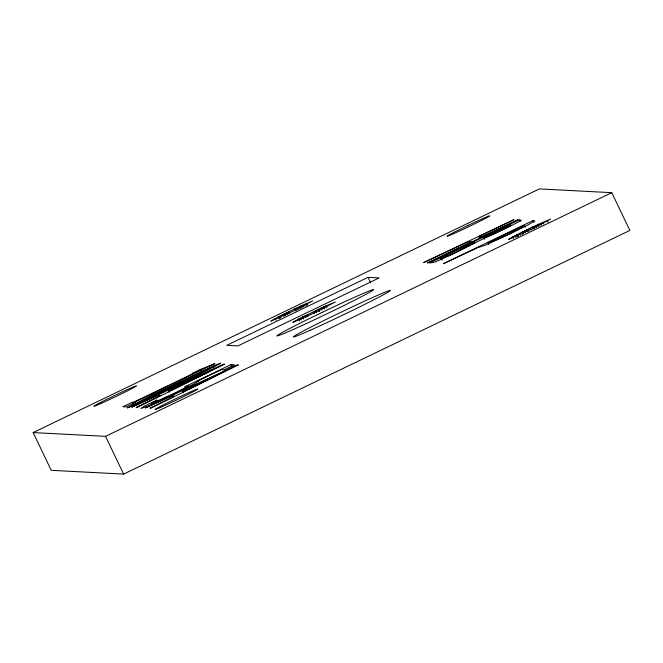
<?xml version="1.0" encoding="UTF-8"?>
<svg xmlns="http://www.w3.org/2000/svg" width="663" height="663" viewBox="0 0 663 663"><rect width="100%" height="100%" fill="white"/><g stroke="black" fill="none" stroke-linecap="round" stroke-linejoin="round"><path stroke-width="0.99" d="M487.893 242.749L523.679 225.528L524.3 225.975C512.499 232.075 500.615 239.045 487.893 242.749L488.755 244.548M512.615 236.898L508.654 239.401L532.787 228.544L550.688 219.039L533.665 226.506L512.615 236.898L513.494 238.738M275.203 318.48L295.822 308.312L312.779 300.869L295.35 310.16L270.877 321.19L275.203 318.48L276.09 320.32M298.565 319.069L292.872 322.384L314.85 312.654L335.337 302.005L323.362 307.019L298.565 319.069L299.444 320.909M33.15 432.574L539.367 188.905L611.767 192.676L629.85 230.426L123.633 474.095L51.233 470.324L33.15 432.574L105.541 436.345L611.767 192.676M368.031 277.325L226.763 345.324L237.901 345.904L379.17 277.896L368.031 277.325L370.683 282.844M132.111 402.325L122.97 406.726L126.144 406.883L135.285 402.491L134.133 402.424L214.845 363.581L200.309 369.49L192.129 373.426L193.314 373.493L133.296 402.383L132.111 402.325L132.973 404.115M478.86 236.5L513.982 219.594L423.566 262.647L468.269 241.589L471.269 241.746L427.428 262.855L428.298 262.896L517.844 219.793L481.852 236.65L478.86 236.5L479.722 238.29M519.162 219.859L429.616 262.962L434.224 262.324L449.547 255.628L482.548 239.194L508.314 227.252L521.309 220.307L519.162 219.859L520.024 221.657M440.646 258.114L473.722 242.194L474.973 242.484C463.885 248.194 452.721 255.006 440.646 258.114L441.508 259.913M483.65 237.42L509.872 224.798L511.057 225.055C502.264 229.68 493.289 235.183 483.65 237.42L484.512 239.219M230.964 364.6L184.836 386.802L188.292 385.825L177.013 392.007L151.404 403.668L157.081 400.021L144.393 406.129L140.879 408.483L147.41 406.278L173.54 394.17L194.458 383.744L198.544 380.968L197.466 381.175L221.285 369.705L224.019 369.855L234.536 364.783L230.964 364.6L231.826 366.399M533.035 220.564L443.489 263.667L477.733 247.647L485.291 245.235L510.145 233.774L527.226 225.312L534.884 220.837L533.035 220.564L533.897 222.362M168.609 390.333L211.837 370.062L170.623 390.432L168.609 390.333L169.471 392.131M182.342 391.071L225.561 370.799L184.355 391.17L182.342 391.071L183.203 392.869M213.08 366.051L151.496 395.339L127.453 407.952C159.087 394.626 189.999 379.302 220.447 363.457L220.671 363.075L213.08 366.051L213.942 367.849M547.257 220.348L548.135 222.188M542.906 222.246L543.784 224.094M540.594 223.298L541.48 225.138M538.936 224.053L539.815 225.892M537.486 224.716L538.373 226.555M535.555 225.619L536.442 227.467M533.665 226.506L534.552 228.345M532.878 226.879L533.756 228.718M532.107 227.243L532.986 229.083M530.118 228.196L530.997 230.036M528.129 229.141L529.016 230.981M527.358 229.514L528.237 231.362M524.4 225.561L525.262 227.359M526.563 229.895L527.441 231.735M524.648 230.832L525.527 232.672M522.701 231.785L523.579 233.625M521.988 232.133L522.875 233.973M521.226 232.506L522.112 234.346M519.519 233.368L520.405 235.208M517.745 234.246L518.623 236.094M517.148 234.553L518.035 236.393M516.469 234.893L517.355 236.732M515.085 235.614L515.971 237.453M441.351 258.156L442.213 259.954M326.014 305.817L326.892 307.665M323.701 306.87L324.58 308.709M323.362 307.019L324.248 308.859M321.107 308.071L321.986 309.911M318.878 309.107L319.765 310.947M318.48 309.298L319.367 311.138M318.099 309.472L318.978 311.312M315.729 310.607L316.607 312.447M313.359 311.726L314.245 313.566M306.911 303.248L307.789 305.088M305.726 303.762L306.604 305.602M304.16 304.466L305.038 306.306M302.577 305.187L303.463 307.027M307.126 314.751L308.013 316.591M301.093 305.858L301.972 307.707M305.005 315.812L305.892 317.652M300.14 306.306L301.027 308.146M299.262 306.704L300.14 308.552M302.842 316.881L303.729 318.729M302.535 317.038L303.414 318.886M297.521 307.524L298.4 309.364M295.822 308.312L296.709 310.151M300.397 318.132L301.284 319.972M294.828 308.792L295.706 310.632M288.314 311.908L289.192 313.748M286.607 312.745L287.485 314.585M284.858 313.591L285.736 315.439M283.963 314.038L284.841 315.878M283.01 314.511L283.888 316.35M279.902 316.06L280.781 317.9M279.148 316.442L280.035 318.29M278.303 316.873L279.189 318.712M200.309 369.49L201.171 371.288M105.541 436.345L123.633 474.095M210.751 367.857L175.322 385.551L137.382 403.17L172.811 385.485L210.751 367.857M224.533 364.244L137.183 407.463L136.271 407.413L160.695 395.339L158.208 395.214L131.722 407.173L223.472 364.186L224.533 364.244M238.266 364.981L150.915 408.201L150.004 408.151L174.427 396.076L171.941 395.944L145.454 407.911L237.205 364.923L238.266 364.981M468.003 225.412L462.517 228.064A23.553 0.738 -25.6 0 0 447.566 236.169A23.553 0.738 -25.6 0 0 470.68 225.76A23.553 0.738 -25.6 0 0 489.659 215.848L488.83 216.039A23.553 0.738 -25.6 0 0 468.003 225.412M322.367 312.281L309.961 318.306A53.653 1.682 -25.6 0 0 276.935 336L279.322 335.337A53.653 1.682 -25.6 0 0 328.11 313.259L340.517 307.234A53.653 1.682 -25.6 0 0 373.551 289.54L371.164 290.203A53.653 1.682 -25.6 0 0 322.367 312.281M162.601 406.494A23.553 0.738 -25.6 0 0 197.367 389.388A23.553 0.738 -25.6 0 0 169.521 401.786A23.553 0.738 -25.6 0 0 162.601 406.494M310.301 330.199A53.653 1.682 -25.6 0 0 389.479 291.248A53.653 1.682 -25.6 0 0 326.063 319.475A53.653 1.682 -25.6 0 0 310.301 330.199M101.348 403.303A23.553 0.738 -25.6 0 0 136.106 386.197A23.553 0.738 -25.6 0 0 108.268 398.596A23.553 0.738 -25.6 0 0 101.348 403.303"/></g></svg>
